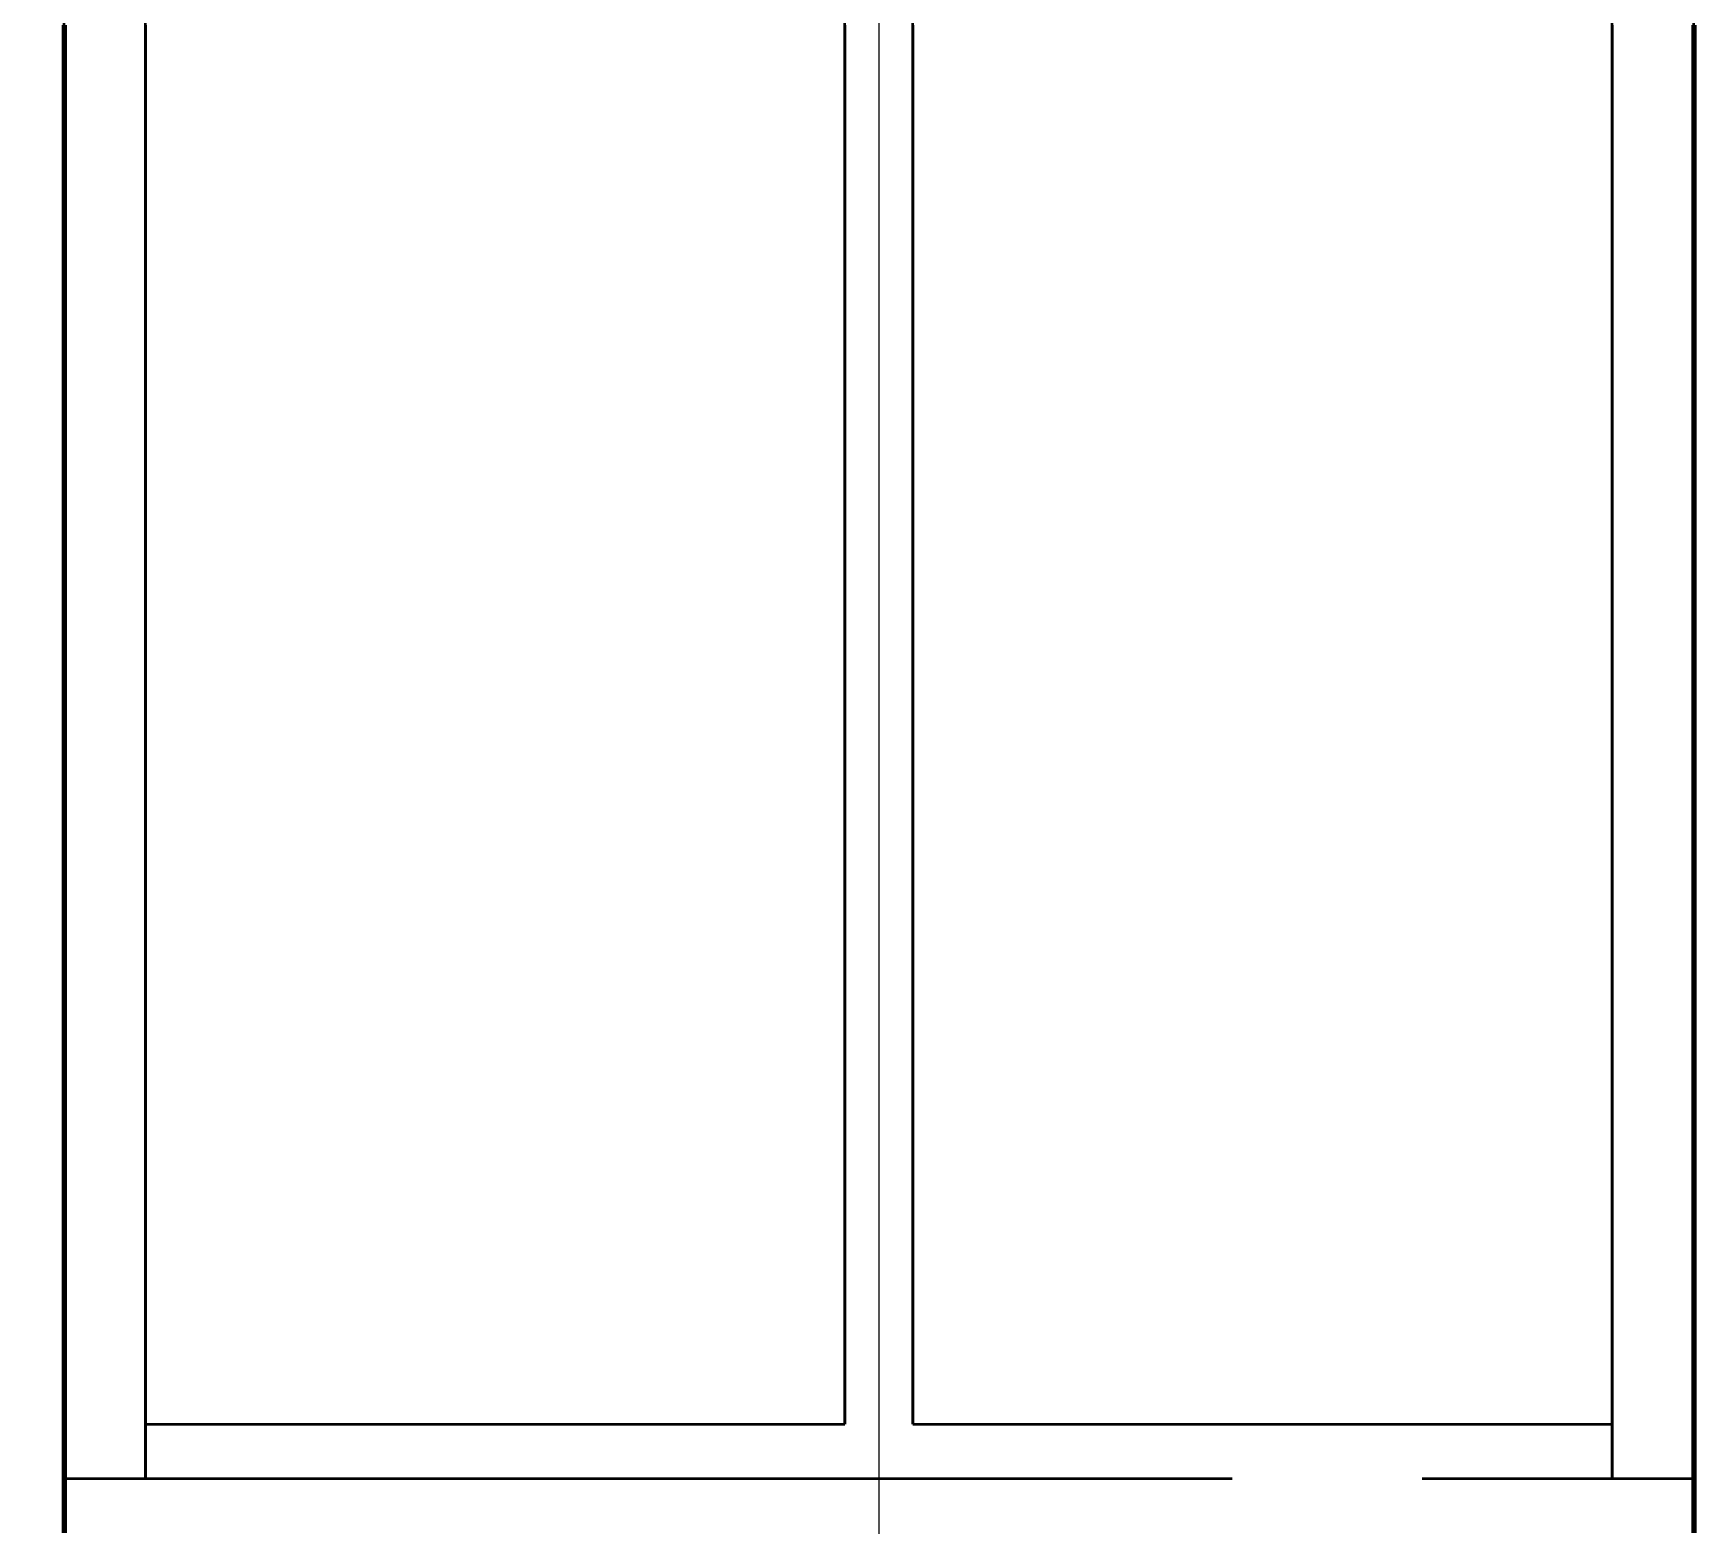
# Model space of a CAD drawing. Header units: millimetres. Extents: x 0 to 2382, y 0 to 420.
# Drawn here: x 181.49 to 187.6, y 95.43 to 100.92 of the extents above; entities that cross this region are included whole.
import ezdxf

# ---------------------------------------------------------------- set-up
doc = ezdxf.new("R2010")
doc.units = ezdxf.units.MM
doc.linetypes.add('IRAM-E-TRAZOS', pattern=[5, 4, -1])
for name, color, linetype, lineweight in [('01-VISIBLE', 7, 'CONTINUOUS', 70), ('02-OCULTA', 4, 'IRAM-E-TRAZOS', 35), ('04-COTA', 3, 'CONTINUOUS', 18)]:
    doc.layers.add(name, color=color, linetype=linetype, lineweight=lineweight)
doc.styles.add('ISO3098', font='isocpeur.ttf')
doc.dimstyles.new('FLAMA-IRAM', dxfattribs={"dimtxt": 3.5, "dimasz": 3.5, "dimexe": 2, "dimexo": 1.5, "dimgap": 1, "dimtad": 1, "dimdec": 1, "dimtxsty": 'ISO3098', "dimblk": 'IRAM_FLECHA', "dimblk1": 'IRAM_FLECHA', "dimblk2": 'IRAM_FLECHA', "dimcen": 2.5, "dimclrd": 256, "dimclre": 256, "dimclrt": 256, "dimazin": 3, "dimtfac": 1, "dimtmove": 0, "dimatfit": 3, "dimlwd": 18, "dimlwe": 18})

# ---------------------------------------------------------------- blocks, each defined once
blk = doc.blocks.new('IRAM_FLECHA')
blk.add_solid([(0, 0), (-1, 0.125), (-1, -0.125)])

msp = doc.modelspace()

# ---------------------------------------------------------------- linework, layer by layer
at = {"layer": '01-VISIBLE'}
for points in [[(181.6, 100.95), (181.6, 100.9), (181.6, 100.85), (181.6, 100.8), (181.6, 100.75), (181.6, 100.7), (181.6, 100.65), (181.6, 100.6), (181.6, 100.55), (181.6, 100.5), (181.6, 100.45), (181.6, 100.4), (181.6, 100.35), (181.6, 100.3), (181.6, 100.25), (181.6, 100.2), (181.6, 100.15), (181.6, 100.1), (181.6, 100.05), (181.6, 100), (181.6, 99.95), (181.6, 99.9), (181.6, 99.85), (181.6, 99.8), (181.6, 99.75), (181.6, 99.7), (181.6, 99.65), (181.6, 99.6), (181.6, 99.55), (181.6, 99.5), (181.6, 99.45), (181.6, 99.4), (181.6, 99.35), (181.6, 99.3), (181.6, 99.25), (181.6, 99.2), (181.6, 99.15), (181.6, 99.1), (181.6, 99.05), (181.6, 99), (181.6, 98.95), (181.6, 98.9), (181.6, 98.85), (181.6, 98.8), (181.6, 98.75), (181.6, 98.7), (181.6, 98.65), (181.6, 98.6), (181.6, 98.55), (181.6, 98.5), (181.6, 98.45), (181.6, 98.4), (181.6, 98.35), (181.6, 98.3), (181.6, 98.25), (181.6, 98.2), (181.6, 98.15), (181.6, 98.1), (181.6, 98.05), (181.6, 98), (181.6, 97.95), (181.6, 97.9), (181.6, 97.85), (181.6, 97.8), (181.6, 97.75), (181.6, 97.7), (181.6, 97.65), (181.6, 97.6), (181.6, 97.55), (181.6, 97.5), (181.6, 97.45), (181.6, 97.4), (181.6, 97.35), (181.6, 97.3), (181.6, 97.25), (181.6, 97.2), (181.6, 97.15), (181.6, 97.1), (181.6, 97.05), (181.6, 97), (181.6, 96.95), (181.6, 96.9), (181.6, 96.85), (181.6, 96.8), (181.6, 96.75), (181.6, 96.7), (181.6, 96.65), (181.6, 96.6), (181.6, 96.55), (181.6, 96.5), (181.6, 96.45), (181.6, 96.4), (181.6, 96.35), (181.6, 96.3), (181.6, 96.25), (181.6, 96.2), (181.6, 96.15), (181.6, 96.1), (181.6, 96.05), (181.6, 96), (181.6, 95.95), (181.6, 95.9), (181.6, 95.85), (181.6, 95.8), (181.6, 95.75), (181.6, 95.7), (181.6, 95.65), (181.6, 95.6), (181.6, 95.55), (181.6, 95.5), (181.6, 95.45), (181.6, 95.4)], [(187.6, 100.95), (187.6, 100.9), (187.6, 100.85), (187.6, 100.8), (187.6, 100.75), (187.6, 100.7), (187.6, 100.65), (187.6, 100.6), (187.6, 100.55), (187.6, 100.5), (187.6, 100.45), (187.6, 100.4), (187.6, 100.35), (187.6, 100.3), (187.6, 100.25), (187.6, 100.2), (187.6, 100.15), (187.6, 100.1), (187.6, 100.05), (187.6, 100), (187.6, 99.95), (187.6, 99.9), (187.6, 99.85), (187.6, 99.8), (187.6, 99.75), (187.6, 99.7), (187.6, 99.65), (187.6, 99.6), (187.6, 99.55), (187.6, 99.5), (187.6, 99.45), (187.6, 99.4), (187.6, 99.35), (187.6, 99.3), (187.6, 99.25), (187.6, 99.2), (187.6, 99.15), (187.6, 99.1), (187.6, 99.05), (187.6, 99), (187.6, 98.95), (187.6, 98.9), (187.6, 98.85), (187.6, 98.8), (187.6, 98.75), (187.6, 98.7), (187.6, 98.65), (187.6, 98.6), (187.6, 98.55), (187.6, 98.5), (187.6, 98.45), (187.6, 98.4), (187.6, 98.35), (187.6, 98.3), (187.6, 98.25), (187.6, 98.2), (187.6, 98.15), (187.6, 98.1), (187.6, 98.05), (187.6, 98), (187.6, 97.95), (187.6, 97.9), (187.6, 97.85), (187.6, 97.8), (187.6, 97.75), (187.6, 97.7), (187.6, 97.65), (187.6, 97.6), (187.6, 97.55), (187.6, 97.5), (187.6, 97.45), (187.6, 97.4), (187.6, 97.35), (187.6, 97.3), (187.6, 97.25), (187.6, 97.2), (187.6, 97.15), (187.6, 97.1), (187.6, 97.05), (187.6, 97), (187.6, 96.95), (187.6, 96.9), (187.6, 96.85), (187.6, 96.8), (187.6, 96.75), (187.6, 96.7), (187.6, 96.65), (187.6, 96.6), (187.6, 96.55), (187.6, 96.5), (187.6, 96.45), (187.6, 96.4), (187.6, 96.35), (187.6, 96.3), (187.6, 96.25), (187.6, 96.2), (187.6, 96.15), (187.6, 96.1), (187.6, 96.05), (187.6, 96), (187.6, 95.95), (187.6, 95.9), (187.6, 95.85), (187.6, 95.8), (187.6, 95.75), (187.6, 95.7), (187.6, 95.65), (187.6, 95.6), (187.6, 95.55), (187.6, 95.5), (187.6, 95.45), (187.6, 95.4)]]:
    msp.add_lwpolyline(points, dxfattribs=at)
at = {"layer": '02-OCULTA'}
for p, q in [((181.9, 95.8), (184.475, 95.8)), ((184.725, 95.8), (187.3, 95.8)), ((181.6, 95.6), (187.6, 95.6)), ((181.9, 95.6), (187.3, 95.6))]:
    msp.add_line(p, q, dxfattribs=at)
for points in [[(181.6, 95.4), (181.6, 95.5), (181.6, 95.6), (181.6, 95.7), (181.6, 95.8), (181.6, 95.9), (181.6, 96), (181.6, 96.1), (181.6, 96.2), (181.6, 96.3), (181.6, 96.4), (181.6, 96.5), (181.6, 96.6), (181.6, 96.7), (181.6, 96.8), (181.6, 96.9), (181.6, 97), (181.6, 97.1), (181.6, 97.2), (181.6, 97.3), (181.6, 97.4), (181.6, 97.5), (181.6, 97.6), (181.6, 97.7), (181.6, 97.8), (181.6, 97.9), (181.6, 98), (181.6, 98.1), (181.6, 98.2), (181.6, 98.3), (181.6, 98.4), (181.6, 98.5), (181.6, 98.6), (181.6, 98.7), (181.6, 98.8), (181.6, 98.9), (181.6, 99), (181.6, 99.1), (181.6, 99.2), (181.6, 99.3), (181.6, 99.4), (181.6, 99.5), (181.6, 99.6), (181.6, 99.7), (181.6, 99.8), (181.6, 99.9), (181.6, 100), (181.6, 100.1), (181.6, 100.2), (181.6, 100.3), (181.6, 100.4), (181.6, 100.5), (181.6, 100.6), (181.6, 100.7), (181.6, 100.8), (181.6, 100.9), (181.6, 101)], [(187.6, 95.4), (187.6, 95.5), (187.6, 95.6), (187.6, 95.7), (187.6, 95.8), (187.6, 95.9), (187.6, 96), (187.6, 96.1), (187.6, 96.2), (187.6, 96.3), (187.6, 96.4), (187.6, 96.5), (187.6, 96.6), (187.6, 96.7), (187.6, 96.8), (187.6, 96.9), (187.6, 97), (187.6, 97.1), (187.6, 97.2), (187.6, 97.3), (187.6, 97.4), (187.6, 97.5), (187.6, 97.6), (187.6, 97.7), (187.6, 97.8), (187.6, 97.9), (187.6, 98), (187.6, 98.1), (187.6, 98.2), (187.6, 98.3), (187.6, 98.4), (187.6, 98.5), (187.6, 98.6), (187.6, 98.7), (187.6, 98.8), (187.6, 98.9), (187.6, 99), (187.6, 99.1), (187.6, 99.2), (187.6, 99.3), (187.6, 99.4), (187.6, 99.5), (187.6, 99.6), (187.6, 99.7), (187.6, 99.8), (187.6, 99.9), (187.6, 100), (187.6, 100.1), (187.6, 100.2), (187.6, 100.3), (187.6, 100.4), (187.6, 100.5), (187.6, 100.6), (187.6, 100.7), (187.6, 100.8), (187.6, 100.9), (187.6, 101)], [(181.6, 100.95), (181.6, 100.9), (181.6, 100.85), (181.6, 100.8), (181.6, 100.75), (181.6, 100.7), (181.6, 100.65), (181.6, 100.6), (181.6, 100.55), (181.6, 100.5), (181.6, 100.45), (181.6, 100.4), (181.6, 100.35), (181.6, 100.3), (181.6, 100.25), (181.6, 100.2), (181.6, 100.15), (181.6, 100.1), (181.6, 100.05), (181.6, 100), (181.6, 99.95), (181.6, 99.9), (181.6, 99.85), (181.6, 99.8), (181.6, 99.75), (181.6, 99.7), (181.6, 99.65), (181.6, 99.6), (181.6, 99.55), (181.6, 99.5), (181.6, 99.45), (181.6, 99.4), (181.6, 99.35), (181.6, 99.3), (181.6, 99.25), (181.6, 99.2), (181.6, 99.15), (181.6, 99.1), (181.6, 99.05), (181.6, 99), (181.6, 98.95), (181.6, 98.9), (181.6, 98.85), (181.6, 98.8), (181.6, 98.75), (181.6, 98.7), (181.6, 98.65), (181.6, 98.6), (181.6, 98.55), (181.6, 98.5), (181.6, 98.45), (181.6, 98.4), (181.6, 98.35), (181.6, 98.3), (181.6, 98.25), (181.6, 98.2), (181.6, 98.15), (181.6, 98.1), (181.6, 98.05), (181.6, 98), (181.6, 97.95), (181.6, 97.9), (181.6, 97.85), (181.6, 97.8), (181.6, 97.75), (181.6, 97.7), (181.6, 97.65), (181.6, 97.6), (181.6, 97.55), (181.6, 97.5), (181.6, 97.45), (181.6, 97.4), (181.6, 97.35), (181.6, 97.3), (181.6, 97.25), (181.6, 97.2), (181.6, 97.15), (181.6, 97.1), (181.6, 97.05), (181.6, 97), (181.6, 96.95), (181.6, 96.9), (181.6, 96.85), (181.6, 96.8), (181.6, 96.75), (181.6, 96.7), (181.6, 96.65), (181.6, 96.6), (181.6, 96.55), (181.6, 96.5), (181.6, 96.45), (181.6, 96.4), (181.6, 96.35), (181.6, 96.3), (181.6, 96.25), (181.6, 96.2), (181.6, 96.15), (181.6, 96.1), (181.6, 96.05), (181.6, 96), (181.6, 95.95), (181.6, 95.9), (181.6, 95.85), (181.6, 95.8), (181.6, 95.75), (181.6, 95.7), (181.6, 95.65), (181.6, 95.6)], [(181.9, 95.8), (181.9, 95.871), (181.9, 95.942), (181.9, 96.013), (181.9, 96.084), (181.9, 96.155), (181.9, 96.226), (181.9, 96.297), (181.9, 96.368), (181.9, 96.439), (181.9, 96.51), (181.9, 96.581), (181.9, 96.652), (181.9, 96.723), (181.9, 96.794), (181.9, 96.865), (181.9, 96.936), (181.9, 97.007), (181.9, 97.078), (181.9, 97.149), (181.9, 97.22), (181.9, 97.291), (181.9, 97.362), (181.9, 97.433), (181.9, 97.504), (181.9, 97.575), (181.9, 97.646), (181.9, 97.717), (181.9, 97.788), (181.9, 97.859), (181.9, 97.93), (181.9, 98.001), (181.9, 98.072), (181.9, 98.143), (181.9, 98.214), (181.9, 98.285), (181.9, 98.356), (181.9, 98.427), (181.9, 98.498), (181.9, 98.569), (181.9, 98.64), (181.9, 98.711), (181.9, 98.782), (181.9, 98.853), (181.9, 98.924), (181.9, 98.995), (181.9, 99.066), (181.9, 99.137), (181.9, 99.208), (181.9, 99.279), (181.9, 99.35), (181.9, 99.421), (181.9, 99.492), (181.9, 99.563), (181.9, 99.634), (181.9, 99.705), (181.9, 99.776), (181.9, 99.847), (181.9, 99.918), (181.9, 99.989), (181.9, 100.06), (181.9, 100.131), (181.9, 100.202), (181.9, 100.273), (181.9, 100.344), (181.9, 100.415), (181.9, 100.486), (181.9, 100.557), (181.9, 100.628), (181.9, 100.699), (181.9, 100.77), (181.9, 100.841), (181.9, 100.912), (181.9, 100.983)], [(181.9, 100.95), (181.9, 100.9), (181.9, 100.85), (181.9, 100.8), (181.9, 100.75), (181.9, 100.7), (181.9, 100.65), (181.9, 100.6), (181.9, 100.55), (181.9, 100.5), (181.9, 100.45), (181.9, 100.4), (181.9, 100.35), (181.9, 100.3), (181.9, 100.25), (181.9, 100.2), (181.9, 100.15), (181.9, 100.1), (181.9, 100.05), (181.9, 100), (181.9, 99.95), (181.9, 99.9), (181.9, 99.85), (181.9, 99.8), (181.9, 99.75), (181.9, 99.7), (181.9, 99.65), (181.9, 99.6), (181.9, 99.55), (181.9, 99.5), (181.9, 99.45), (181.9, 99.4), (181.9, 99.35), (181.9, 99.3), (181.9, 99.25), (181.9, 99.2), (181.9, 99.15), (181.9, 99.1), (181.9, 99.05), (181.9, 99), (181.9, 98.95), (181.9, 98.9), (181.9, 98.85), (181.9, 98.8), (181.9, 98.75), (181.9, 98.7), (181.9, 98.65), (181.9, 98.6), (181.9, 98.55), (181.9, 98.5), (181.9, 98.45), (181.9, 98.4), (181.9, 98.35), (181.9, 98.3), (181.9, 98.25), (181.9, 98.2), (181.9, 98.15), (181.9, 98.1), (181.9, 98.05), (181.9, 98), (181.9, 97.95), (181.9, 97.9), (181.9, 97.85), (181.9, 97.8), (181.9, 97.75), (181.9, 97.7), (181.9, 97.65), (181.9, 97.6), (181.9, 97.55), (181.9, 97.5), (181.9, 97.45), (181.9, 97.4), (181.9, 97.35), (181.9, 97.3), (181.9, 97.25), (181.9, 97.2), (181.9, 97.15), (181.9, 97.1), (181.9, 97.05), (181.9, 97), (181.9, 96.95), (181.9, 96.9), (181.9, 96.85), (181.9, 96.8), (181.9, 96.75), (181.9, 96.7), (181.9, 96.65), (181.9, 96.6), (181.9, 96.55), (181.9, 96.5), (181.9, 96.45), (181.9, 96.4), (181.9, 96.35), (181.9, 96.3), (181.9, 96.25), (181.9, 96.2), (181.9, 96.15), (181.9, 96.1), (181.9, 96.05), (181.9, 96), (181.9, 95.95), (181.9, 95.9), (181.9, 95.85), (181.9, 95.8), (181.9, 95.75), (181.9, 95.7), (181.9, 95.65), (181.9, 95.6)], [(181.9, 100.95), (181.9, 100.9), (181.9, 100.85), (181.9, 100.8), (181.9, 100.75), (181.9, 100.7), (181.9, 100.65), (181.9, 100.6), (181.9, 100.55), (181.9, 100.5), (181.9, 100.45), (181.9, 100.4), (181.9, 100.35), (181.9, 100.3), (181.9, 100.25), (181.9, 100.2), (181.9, 100.15), (181.9, 100.1), (181.9, 100.05), (181.9, 100), (181.9, 99.95), (181.9, 99.9), (181.9, 99.85), (181.9, 99.8), (181.9, 99.75), (181.9, 99.7), (181.9, 99.65), (181.9, 99.6), (181.9, 99.55), (181.9, 99.5), (181.9, 99.45), (181.9, 99.4), (181.9, 99.35), (181.9, 99.3), (181.9, 99.25), (181.9, 99.2), (181.9, 99.15), (181.9, 99.1), (181.9, 99.05), (181.9, 99), (181.9, 98.95), (181.9, 98.9), (181.9, 98.85), (181.9, 98.8), (181.9, 98.75), (181.9, 98.7), (181.9, 98.65), (181.9, 98.6), (181.9, 98.55), (181.9, 98.5), (181.9, 98.45), (181.9, 98.4), (181.9, 98.35), (181.9, 98.3), (181.9, 98.25), (181.9, 98.2), (181.9, 98.15), (181.9, 98.1), (181.9, 98.05), (181.9, 98), (181.9, 97.95), (181.9, 97.9), (181.9, 97.85), (181.9, 97.8), (181.9, 97.75), (181.9, 97.7), (181.9, 97.65), (181.9, 97.6), (181.9, 97.55), (181.9, 97.5), (181.9, 97.45), (181.9, 97.4), (181.9, 97.35), (181.9, 97.3), (181.9, 97.25), (181.9, 97.2), (181.9, 97.15), (181.9, 97.1), (181.9, 97.05), (181.9, 97), (181.9, 96.95), (181.9, 96.9), (181.9, 96.85), (181.9, 96.8), (181.9, 96.75), (181.9, 96.7), (181.9, 96.65), (181.9, 96.6), (181.9, 96.55), (181.9, 96.5), (181.9, 96.45), (181.9, 96.4), (181.9, 96.35), (181.9, 96.3), (181.9, 96.25), (181.9, 96.2), (181.9, 96.15), (181.9, 96.1), (181.9, 96.05), (181.9, 96), (181.9, 95.95), (181.9, 95.9), (181.9, 95.85), (181.9, 95.8)], [(184.475, 95.8), (184.475, 95.871), (184.475, 95.942), (184.475, 96.013), (184.475, 96.084), (184.475, 96.155), (184.475, 96.226), (184.475, 96.297), (184.475, 96.368), (184.475, 96.439), (184.475, 96.51), (184.475, 96.581), (184.475, 96.652), (184.475, 96.723), (184.475, 96.794), (184.475, 96.865), (184.475, 96.936), (184.475, 97.007), (184.475, 97.078), (184.475, 97.149), (184.475, 97.22), (184.475, 97.291), (184.475, 97.362), (184.475, 97.433), (184.475, 97.504), (184.475, 97.575), (184.475, 97.646), (184.475, 97.717), (184.475, 97.788), (184.475, 97.859), (184.475, 97.93), (184.475, 98.001), (184.475, 98.072), (184.475, 98.143), (184.475, 98.214), (184.475, 98.285), (184.475, 98.356), (184.475, 98.427), (184.475, 98.498), (184.475, 98.569), (184.475, 98.64), (184.475, 98.711), (184.475, 98.782), (184.475, 98.853), (184.475, 98.924), (184.475, 98.995), (184.475, 99.066), (184.475, 99.137), (184.475, 99.208), (184.475, 99.279), (184.475, 99.35), (184.475, 99.421), (184.475, 99.492), (184.475, 99.563), (184.475, 99.634), (184.475, 99.705), (184.475, 99.776), (184.475, 99.847), (184.475, 99.918), (184.475, 99.989), (184.475, 100.06), (184.475, 100.131), (184.475, 100.202), (184.475, 100.273), (184.475, 100.344), (184.475, 100.415), (184.475, 100.486), (184.475, 100.557), (184.475, 100.628), (184.475, 100.699), (184.475, 100.77), (184.475, 100.841), (184.475, 100.912), (184.475, 100.983)], [(184.475, 100.95), (184.475, 100.9), (184.475, 100.85), (184.475, 100.8), (184.475, 100.75), (184.475, 100.7), (184.475, 100.65), (184.475, 100.6), (184.475, 100.55), (184.475, 100.5), (184.475, 100.45), (184.475, 100.4), (184.475, 100.35), (184.475, 100.3), (184.475, 100.25), (184.475, 100.2), (184.475, 100.15), (184.475, 100.1), (184.475, 100.05), (184.475, 100), (184.475, 99.95), (184.475, 99.9), (184.475, 99.85), (184.475, 99.8), (184.475, 99.75), (184.475, 99.7), (184.475, 99.65), (184.475, 99.6), (184.475, 99.55), (184.475, 99.5), (184.475, 99.45), (184.475, 99.4), (184.475, 99.35), (184.475, 99.3), (184.475, 99.25), (184.475, 99.2), (184.475, 99.15), (184.475, 99.1), (184.475, 99.05), (184.475, 99), (184.475, 98.95), (184.475, 98.9), (184.475, 98.85), (184.475, 98.8), (184.475, 98.75), (184.475, 98.7), (184.475, 98.65), (184.475, 98.6), (184.475, 98.55), (184.475, 98.5), (184.475, 98.45), (184.475, 98.4), (184.475, 98.35), (184.475, 98.3), (184.475, 98.25), (184.475, 98.2), (184.475, 98.15), (184.475, 98.1), (184.475, 98.05), (184.475, 98), (184.475, 97.95), (184.475, 97.9), (184.475, 97.85), (184.475, 97.8), (184.475, 97.75), (184.475, 97.7), (184.475, 97.65), (184.475, 97.6), (184.475, 97.55), (184.475, 97.5), (184.475, 97.45), (184.475, 97.4), (184.475, 97.35), (184.475, 97.3), (184.475, 97.25), (184.475, 97.2), (184.475, 97.15), (184.475, 97.1), (184.475, 97.05), (184.475, 97), (184.475, 96.95), (184.475, 96.9), (184.475, 96.85), (184.475, 96.8), (184.475, 96.75), (184.475, 96.7), (184.475, 96.65), (184.475, 96.6), (184.475, 96.55), (184.475, 96.5), (184.475, 96.45), (184.475, 96.4), (184.475, 96.35), (184.475, 96.3), (184.475, 96.25), (184.475, 96.2), (184.475, 96.15), (184.475, 96.1), (184.475, 96.05), (184.475, 96), (184.475, 95.95), (184.475, 95.9), (184.475, 95.85), (184.475, 95.8)], [(184.725, 95.8), (184.725, 95.871), (184.725, 95.942), (184.725, 96.013), (184.725, 96.084), (184.725, 96.155), (184.725, 96.226), (184.725, 96.297), (184.725, 96.368), (184.725, 96.439), (184.725, 96.51), (184.725, 96.581), (184.725, 96.652), (184.725, 96.723), (184.725, 96.794), (184.725, 96.865), (184.725, 96.936), (184.725, 97.007), (184.725, 97.078), (184.725, 97.149), (184.725, 97.22), (184.725, 97.291), (184.725, 97.362), (184.725, 97.433), (184.725, 97.504), (184.725, 97.575), (184.725, 97.646), (184.725, 97.717), (184.725, 97.788), (184.725, 97.859), (184.725, 97.93), (184.725, 98.001), (184.725, 98.072), (184.725, 98.143), (184.725, 98.214), (184.725, 98.285), (184.725, 98.356), (184.725, 98.427), (184.725, 98.498), (184.725, 98.569), (184.725, 98.64), (184.725, 98.711), (184.725, 98.782), (184.725, 98.853), (184.725, 98.924), (184.725, 98.995), (184.725, 99.066), (184.725, 99.137), (184.725, 99.208), (184.725, 99.279), (184.725, 99.35), (184.725, 99.421), (184.725, 99.492), (184.725, 99.563), (184.725, 99.634), (184.725, 99.705), (184.725, 99.776), (184.725, 99.847), (184.725, 99.918), (184.725, 99.989), (184.725, 100.06), (184.725, 100.131), (184.725, 100.202), (184.725, 100.273), (184.725, 100.344), (184.725, 100.415), (184.725, 100.486), (184.725, 100.557), (184.725, 100.628), (184.725, 100.699), (184.725, 100.77), (184.725, 100.841), (184.725, 100.912), (184.725, 100.983)], [(184.725, 100.95), (184.725, 100.9), (184.725, 100.85), (184.725, 100.8), (184.725, 100.75), (184.725, 100.7), (184.725, 100.65), (184.725, 100.6), (184.725, 100.55), (184.725, 100.5), (184.725, 100.45), (184.725, 100.4), (184.725, 100.35), (184.725, 100.3), (184.725, 100.25), (184.725, 100.2), (184.725, 100.15), (184.725, 100.1), (184.725, 100.05), (184.725, 100), (184.725, 99.95), (184.725, 99.9), (184.725, 99.85), (184.725, 99.8), (184.725, 99.75), (184.725, 99.7), (184.725, 99.65), (184.725, 99.6), (184.725, 99.55), (184.725, 99.5), (184.725, 99.45), (184.725, 99.4), (184.725, 99.35), (184.725, 99.3), (184.725, 99.25), (184.725, 99.2), (184.725, 99.15), (184.725, 99.1), (184.725, 99.05), (184.725, 99), (184.725, 98.95), (184.725, 98.9), (184.725, 98.85), (184.725, 98.8), (184.725, 98.75), (184.725, 98.7), (184.725, 98.65), (184.725, 98.6), (184.725, 98.55), (184.725, 98.5), (184.725, 98.45), (184.725, 98.4), (184.725, 98.35), (184.725, 98.3), (184.725, 98.25), (184.725, 98.2), (184.725, 98.15), (184.725, 98.1), (184.725, 98.05), (184.725, 98), (184.725, 97.95), (184.725, 97.9), (184.725, 97.85), (184.725, 97.8), (184.725, 97.75), (184.725, 97.7), (184.725, 97.65), (184.725, 97.6), (184.725, 97.55), (184.725, 97.5), (184.725, 97.45), (184.725, 97.4), (184.725, 97.35), (184.725, 97.3), (184.725, 97.25), (184.725, 97.2), (184.725, 97.15), (184.725, 97.1), (184.725, 97.05), (184.725, 97), (184.725, 96.95), (184.725, 96.9), (184.725, 96.85), (184.725, 96.8), (184.725, 96.75), (184.725, 96.7), (184.725, 96.65), (184.725, 96.6), (184.725, 96.55), (184.725, 96.5), (184.725, 96.45), (184.725, 96.4), (184.725, 96.35), (184.725, 96.3), (184.725, 96.25), (184.725, 96.2), (184.725, 96.15), (184.725, 96.1), (184.725, 96.05), (184.725, 96), (184.725, 95.95), (184.725, 95.9), (184.725, 95.85), (184.725, 95.8)], [(187.3, 95.8), (187.3, 95.871), (187.3, 95.942), (187.3, 96.013), (187.3, 96.084), (187.3, 96.155), (187.3, 96.226), (187.3, 96.297), (187.3, 96.368), (187.3, 96.439), (187.3, 96.51), (187.3, 96.581), (187.3, 96.652), (187.3, 96.723), (187.3, 96.794), (187.3, 96.865), (187.3, 96.936), (187.3, 97.007), (187.3, 97.078), (187.3, 97.149), (187.3, 97.22), (187.3, 97.291), (187.3, 97.362), (187.3, 97.433), (187.3, 97.504), (187.3, 97.575), (187.3, 97.646), (187.3, 97.717), (187.3, 97.788), (187.3, 97.859), (187.3, 97.93), (187.3, 98.001), (187.3, 98.072), (187.3, 98.143), (187.3, 98.214), (187.3, 98.285), (187.3, 98.356), (187.3, 98.427), (187.3, 98.498), (187.3, 98.569), (187.3, 98.64), (187.3, 98.711), (187.3, 98.782), (187.3, 98.853), (187.3, 98.924), (187.3, 98.995), (187.3, 99.066), (187.3, 99.137), (187.3, 99.208), (187.3, 99.279), (187.3, 99.35), (187.3, 99.421), (187.3, 99.492), (187.3, 99.563), (187.3, 99.634), (187.3, 99.705), (187.3, 99.776), (187.3, 99.847), (187.3, 99.918), (187.3, 99.989), (187.3, 100.06), (187.3, 100.131), (187.3, 100.202), (187.3, 100.273), (187.3, 100.344), (187.3, 100.415), (187.3, 100.486), (187.3, 100.557), (187.3, 100.628), (187.3, 100.699), (187.3, 100.77), (187.3, 100.841), (187.3, 100.912), (187.3, 100.983)], [(187.3, 100.95), (187.3, 100.9), (187.3, 100.85), (187.3, 100.8), (187.3, 100.75), (187.3, 100.7), (187.3, 100.65), (187.3, 100.6), (187.3, 100.55), (187.3, 100.5), (187.3, 100.45), (187.3, 100.4), (187.3, 100.35), (187.3, 100.3), (187.3, 100.25), (187.3, 100.2), (187.3, 100.15), (187.3, 100.1), (187.3, 100.05), (187.3, 100), (187.3, 99.95), (187.3, 99.9), (187.3, 99.85), (187.3, 99.8), (187.3, 99.75), (187.3, 99.7), (187.3, 99.65), (187.3, 99.6), (187.3, 99.55), (187.3, 99.5), (187.3, 99.45), (187.3, 99.4), (187.3, 99.35), (187.3, 99.3), (187.3, 99.25), (187.3, 99.2), (187.3, 99.15), (187.3, 99.1), (187.3, 99.05), (187.3, 99), (187.3, 98.95), (187.3, 98.9), (187.3, 98.85), (187.3, 98.8), (187.3, 98.75), (187.3, 98.7), (187.3, 98.65), (187.3, 98.6), (187.3, 98.55), (187.3, 98.5), (187.3, 98.45), (187.3, 98.4), (187.3, 98.35), (187.3, 98.3), (187.3, 98.25), (187.3, 98.2), (187.3, 98.15), (187.3, 98.1), (187.3, 98.05), (187.3, 98), (187.3, 97.95), (187.3, 97.9), (187.3, 97.85), (187.3, 97.8), (187.3, 97.75), (187.3, 97.7), (187.3, 97.65), (187.3, 97.6), (187.3, 97.55), (187.3, 97.5), (187.3, 97.45), (187.3, 97.4), (187.3, 97.35), (187.3, 97.3), (187.3, 97.25), (187.3, 97.2), (187.3, 97.15), (187.3, 97.1), (187.3, 97.05), (187.3, 97), (187.3, 96.95), (187.3, 96.9), (187.3, 96.85), (187.3, 96.8), (187.3, 96.75), (187.3, 96.7), (187.3, 96.65), (187.3, 96.6), (187.3, 96.55), (187.3, 96.5), (187.3, 96.45), (187.3, 96.4), (187.3, 96.35), (187.3, 96.3), (187.3, 96.25), (187.3, 96.2), (187.3, 96.15), (187.3, 96.1), (187.3, 96.05), (187.3, 96), (187.3, 95.95), (187.3, 95.9), (187.3, 95.85), (187.3, 95.8), (187.3, 95.75), (187.3, 95.7), (187.3, 95.65), (187.3, 95.6)], [(187.3, 100.95), (187.3, 100.9), (187.3, 100.85), (187.3, 100.8), (187.3, 100.75), (187.3, 100.7), (187.3, 100.65), (187.3, 100.6), (187.3, 100.55), (187.3, 100.5), (187.3, 100.45), (187.3, 100.4), (187.3, 100.35), (187.3, 100.3), (187.3, 100.25), (187.3, 100.2), (187.3, 100.15), (187.3, 100.1), (187.3, 100.05), (187.3, 100), (187.3, 99.95), (187.3, 99.9), (187.3, 99.85), (187.3, 99.8), (187.3, 99.75), (187.3, 99.7), (187.3, 99.65), (187.3, 99.6), (187.3, 99.55), (187.3, 99.5), (187.3, 99.45), (187.3, 99.4), (187.3, 99.35), (187.3, 99.3), (187.3, 99.25), (187.3, 99.2), (187.3, 99.15), (187.3, 99.1), (187.3, 99.05), (187.3, 99), (187.3, 98.95), (187.3, 98.9), (187.3, 98.85), (187.3, 98.8), (187.3, 98.75), (187.3, 98.7), (187.3, 98.65), (187.3, 98.6), (187.3, 98.55), (187.3, 98.5), (187.3, 98.45), (187.3, 98.4), (187.3, 98.35), (187.3, 98.3), (187.3, 98.25), (187.3, 98.2), (187.3, 98.15), (187.3, 98.1), (187.3, 98.05), (187.3, 98), (187.3, 97.95), (187.3, 97.9), (187.3, 97.85), (187.3, 97.8), (187.3, 97.75), (187.3, 97.7), (187.3, 97.65), (187.3, 97.6), (187.3, 97.55), (187.3, 97.5), (187.3, 97.45), (187.3, 97.4), (187.3, 97.35), (187.3, 97.3), (187.3, 97.25), (187.3, 97.2), (187.3, 97.15), (187.3, 97.1), (187.3, 97.05), (187.3, 97), (187.3, 96.95), (187.3, 96.9), (187.3, 96.85), (187.3, 96.8), (187.3, 96.75), (187.3, 96.7), (187.3, 96.65), (187.3, 96.6), (187.3, 96.55), (187.3, 96.5), (187.3, 96.45), (187.3, 96.4), (187.3, 96.35), (187.3, 96.3), (187.3, 96.25), (187.3, 96.2), (187.3, 96.15), (187.3, 96.1), (187.3, 96.05), (187.3, 96), (187.3, 95.95), (187.3, 95.9), (187.3, 95.85), (187.3, 95.8)], [(187.6, 100.95), (187.6, 100.9), (187.6, 100.85), (187.6, 100.8), (187.6, 100.75), (187.6, 100.7), (187.6, 100.65), (187.6, 100.6), (187.6, 100.55), (187.6, 100.5), (187.6, 100.45), (187.6, 100.4), (187.6, 100.35), (187.6, 100.3), (187.6, 100.25), (187.6, 100.2), (187.6, 100.15), (187.6, 100.1), (187.6, 100.05), (187.6, 100), (187.6, 99.95), (187.6, 99.9), (187.6, 99.85), (187.6, 99.8), (187.6, 99.75), (187.6, 99.7), (187.6, 99.65), (187.6, 99.6), (187.6, 99.55), (187.6, 99.5), (187.6, 99.45), (187.6, 99.4), (187.6, 99.35), (187.6, 99.3), (187.6, 99.25), (187.6, 99.2), (187.6, 99.15), (187.6, 99.1), (187.6, 99.05), (187.6, 99), (187.6, 98.95), (187.6, 98.9), (187.6, 98.85), (187.6, 98.8), (187.6, 98.75), (187.6, 98.7), (187.6, 98.65), (187.6, 98.6), (187.6, 98.55), (187.6, 98.5), (187.6, 98.45), (187.6, 98.4), (187.6, 98.35), (187.6, 98.3), (187.6, 98.25), (187.6, 98.2), (187.6, 98.15), (187.6, 98.1), (187.6, 98.05), (187.6, 98), (187.6, 97.95), (187.6, 97.9), (187.6, 97.85), (187.6, 97.8), (187.6, 97.75), (187.6, 97.7), (187.6, 97.65), (187.6, 97.6), (187.6, 97.55), (187.6, 97.5), (187.6, 97.45), (187.6, 97.4), (187.6, 97.35), (187.6, 97.3), (187.6, 97.25), (187.6, 97.2), (187.6, 97.15), (187.6, 97.1), (187.6, 97.05), (187.6, 97), (187.6, 96.95), (187.6, 96.9), (187.6, 96.85), (187.6, 96.8), (187.6, 96.75), (187.6, 96.7), (187.6, 96.65), (187.6, 96.6), (187.6, 96.55), (187.6, 96.5), (187.6, 96.45), (187.6, 96.4), (187.6, 96.35), (187.6, 96.3), (187.6, 96.25), (187.6, 96.2), (187.6, 96.15), (187.6, 96.1), (187.6, 96.05), (187.6, 96), (187.6, 95.95), (187.6, 95.9), (187.6, 95.85), (187.6, 95.8), (187.6, 95.75), (187.6, 95.7), (187.6, 95.65), (187.6, 95.6)], [(181.6, 95.6), (181.6, 95.672), (181.6, 95.744), (181.6, 95.816), (181.6, 95.888), (181.6, 95.96), (181.6, 96.032), (181.6, 96.104), (181.6, 96.176), (181.6, 96.248), (181.6, 96.32), (181.6, 96.392), (181.6, 96.464), (181.6, 96.536), (181.6, 96.608), (181.6, 96.68), (181.6, 96.752), (181.6, 96.824), (181.6, 96.896), (181.6, 96.968), (181.6, 97.04), (181.6, 97.112), (181.6, 97.184), (181.6, 97.256), (181.6, 97.328), (181.6, 97.4), (181.6, 97.472), (181.6, 97.544), (181.6, 97.616), (181.6, 97.688), (181.6, 97.76), (181.6, 97.832), (181.6, 97.904), (181.6, 97.976), (181.6, 98.048), (181.6, 98.12), (181.6, 98.192), (181.6, 98.264), (181.6, 98.336), (181.6, 98.408), (181.6, 98.48), (181.6, 98.552), (181.6, 98.624), (181.6, 98.696), (181.6, 98.768), (181.6, 98.84), (181.6, 98.912), (181.6, 98.984), (181.6, 99.056), (181.6, 99.128), (181.6, 99.2), (181.6, 99.272), (181.6, 99.344), (181.6, 99.416), (181.6, 99.488), (181.6, 99.56), (181.6, 99.632), (181.6, 99.704), (181.6, 99.776), (181.6, 99.848), (181.6, 99.92), (181.6, 99.992), (181.6, 100.064), (181.6, 100.136), (181.6, 100.208), (181.6, 100.28), (181.6, 100.352), (181.6, 100.424), (181.6, 100.496), (181.6, 100.568), (181.6, 100.64), (181.6, 100.712), (181.6, 100.784), (181.6, 100.856), (181.6, 100.928)], [(181.9, 95.6), (181.9, 95.672), (181.9, 95.744), (181.9, 95.816), (181.9, 95.888), (181.9, 95.96), (181.9, 96.032), (181.9, 96.104), (181.9, 96.176), (181.9, 96.248), (181.9, 96.32), (181.9, 96.392), (181.9, 96.464), (181.9, 96.536), (181.9, 96.608), (181.9, 96.68), (181.9, 96.752), (181.9, 96.824), (181.9, 96.896), (181.9, 96.968), (181.9, 97.04), (181.9, 97.112), (181.9, 97.184), (181.9, 97.256), (181.9, 97.328), (181.9, 97.4), (181.9, 97.472), (181.9, 97.544), (181.9, 97.616), (181.9, 97.688), (181.9, 97.76), (181.9, 97.832), (181.9, 97.904), (181.9, 97.976), (181.9, 98.048), (181.9, 98.12), (181.9, 98.192), (181.9, 98.264), (181.9, 98.336), (181.9, 98.408), (181.9, 98.48), (181.9, 98.552), (181.9, 98.624), (181.9, 98.696), (181.9, 98.768), (181.9, 98.84), (181.9, 98.912), (181.9, 98.984), (181.9, 99.056), (181.9, 99.128), (181.9, 99.2), (181.9, 99.272), (181.9, 99.344), (181.9, 99.416), (181.9, 99.488), (181.9, 99.56), (181.9, 99.632), (181.9, 99.704), (181.9, 99.776), (181.9, 99.848), (181.9, 99.92), (181.9, 99.992), (181.9, 100.064), (181.9, 100.136), (181.9, 100.208), (181.9, 100.28), (181.9, 100.352), (181.9, 100.424), (181.9, 100.496), (181.9, 100.568), (181.9, 100.64), (181.9, 100.712), (181.9, 100.784), (181.9, 100.856), (181.9, 100.928)], [(187.3, 95.6), (187.3, 95.672), (187.3, 95.744), (187.3, 95.816), (187.3, 95.888), (187.3, 95.96), (187.3, 96.032), (187.3, 96.104), (187.3, 96.176), (187.3, 96.248), (187.3, 96.32), (187.3, 96.392), (187.3, 96.464), (187.3, 96.536), (187.3, 96.608), (187.3, 96.68), (187.3, 96.752), (187.3, 96.824), (187.3, 96.896), (187.3, 96.968), (187.3, 97.04), (187.3, 97.112), (187.3, 97.184), (187.3, 97.256), (187.3, 97.328), (187.3, 97.4), (187.3, 97.472), (187.3, 97.544), (187.3, 97.616), (187.3, 97.688), (187.3, 97.76), (187.3, 97.832), (187.3, 97.904), (187.3, 97.976), (187.3, 98.048), (187.3, 98.12), (187.3, 98.192), (187.3, 98.264), (187.3, 98.336), (187.3, 98.408), (187.3, 98.48), (187.3, 98.552), (187.3, 98.624), (187.3, 98.696), (187.3, 98.768), (187.3, 98.84), (187.3, 98.912), (187.3, 98.984), (187.3, 99.056), (187.3, 99.128), (187.3, 99.2), (187.3, 99.272), (187.3, 99.344), (187.3, 99.416), (187.3, 99.488), (187.3, 99.56), (187.3, 99.632), (187.3, 99.704), (187.3, 99.776), (187.3, 99.848), (187.3, 99.92), (187.3, 99.992), (187.3, 100.064), (187.3, 100.136), (187.3, 100.208), (187.3, 100.28), (187.3, 100.352), (187.3, 100.424), (187.3, 100.496), (187.3, 100.568), (187.3, 100.64), (187.3, 100.712), (187.3, 100.784), (187.3, 100.856), (187.3, 100.928)], [(187.6, 95.6), (187.6, 95.672), (187.6, 95.744), (187.6, 95.816), (187.6, 95.888), (187.6, 95.96), (187.6, 96.032), (187.6, 96.104), (187.6, 96.176), (187.6, 96.248), (187.6, 96.32), (187.6, 96.392), (187.6, 96.464), (187.6, 96.536), (187.6, 96.608), (187.6, 96.68), (187.6, 96.752), (187.6, 96.824), (187.6, 96.896), (187.6, 96.968), (187.6, 97.04), (187.6, 97.112), (187.6, 97.184), (187.6, 97.256), (187.6, 97.328), (187.6, 97.4), (187.6, 97.472), (187.6, 97.544), (187.6, 97.616), (187.6, 97.688), (187.6, 97.76), (187.6, 97.832), (187.6, 97.904), (187.6, 97.976), (187.6, 98.048), (187.6, 98.12), (187.6, 98.192), (187.6, 98.264), (187.6, 98.336), (187.6, 98.408), (187.6, 98.48), (187.6, 98.552), (187.6, 98.624), (187.6, 98.696), (187.6, 98.768), (187.6, 98.84), (187.6, 98.912), (187.6, 98.984), (187.6, 99.056), (187.6, 99.128), (187.6, 99.2), (187.6, 99.272), (187.6, 99.344), (187.6, 99.416), (187.6, 99.488), (187.6, 99.56), (187.6, 99.632), (187.6, 99.704), (187.6, 99.776), (187.6, 99.848), (187.6, 99.92), (187.6, 99.992), (187.6, 100.064), (187.6, 100.136), (187.6, 100.208), (187.6, 100.28), (187.6, 100.352), (187.6, 100.424), (187.6, 100.496), (187.6, 100.568), (187.6, 100.64), (187.6, 100.712), (187.6, 100.784), (187.6, 100.856), (187.6, 100.928)]]:
    msp.add_lwpolyline(points, dxfattribs=at)

# ---------------------------------------------------------------- dimensions: what is measured, and where the dimension line sits
at = {"layer": '04-COTA'}
msp.add_linear_dim(base=(128.4, 71), p1=(128.4, 110), p2=(184.6, 110), dimstyle='FLAMA-IRAM', override={"dimlfac": 10, "dimpost": 'trocha <>'}, dxfattribs=at).render()

doc.saveas('drawing.dxf')
